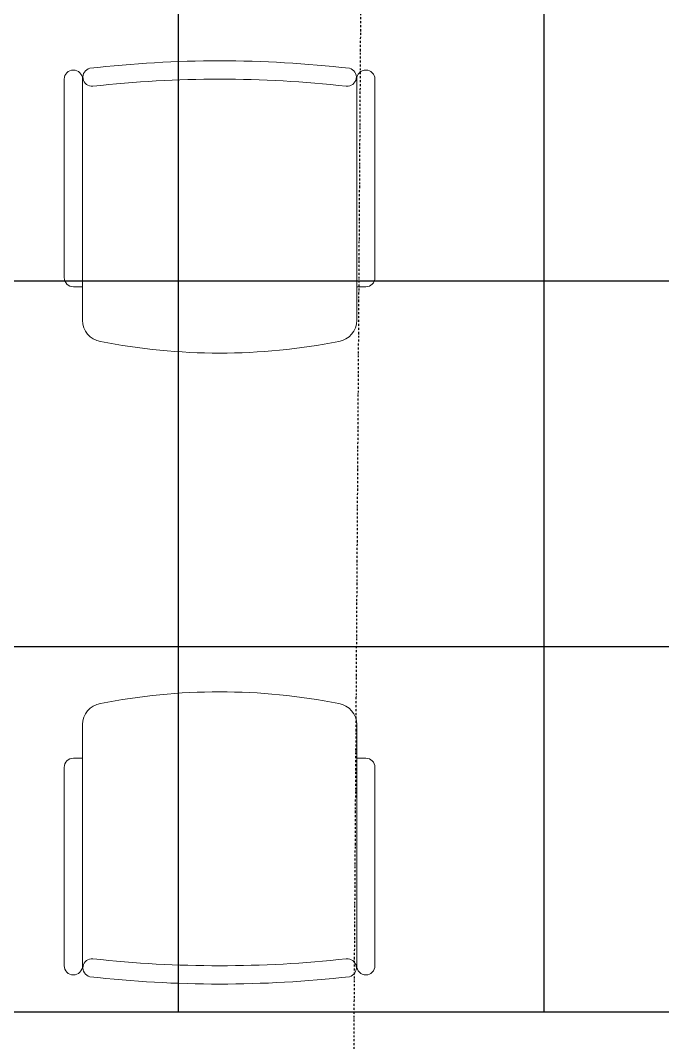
# Model space of a CAD drawing. Extents: x -12260 to 57327, y -29287 to 19916.
# Drawn here: x 11816 to 12870, y -10710 to -9033 of the extents above; entities that cross this region are included whole.
import ezdxf

# ---------------------------------------------------------------- set-up
doc = ezdxf.new("R2010")
doc.units = 0
doc.header["$LTSCALE"] = 0.25
doc.linetypes.add('DASHDOT', pattern=[25.4, 12.7, -6.35, 0, -6.35])
doc.layers.add('01-First Floor$0$FALSE CEILING', color=251, linetype='Continuous')
doc.layers.add('01-First Floor$0$TME-NON MEDICAL FURNITURE', color=242, linetype='Continuous')
for name, color, linetype, lineweight in [('01-First Floor$0$LOADING', 253, 'Continuous', 5), ('01-First Floor$0$Walls', 251, 'Continuous', 5), ('E-LITE-CLNG-CNDT', 6, 'DASHDOT', 35), ('F-ALRM-CLNG-CNDT', 51, 'DASHDOT', 25)]:
    doc.layers.add(name, color=color, linetype=linetype, lineweight=lineweight)

# ---------------------------------------------------------------- blocks, each defined once
blk = doc.blocks.new('01-First Floor$0$GF21016-P')
at = {"layer": '01-First Floor$0$LOADING', "extrusion": (-1.24384e-09, -1.20261e-09, -1)}
for p, q in [((0.0128, 0.0179), (0.0128, 0.4136)), ((0.4628, 0.0179), (0.4628, 0.4136)), ((-0.0022, 0.3585), (0.0128, 0.3585)), ((0.4778, 0.3585), (0.4628, 0.3585)), ((-0.0172, 0.0179), (-0.0172, 0.3435)), ((0.4928, 0.0179), (0.4928, 0.3435)), ((0.4778, 0.0029), (0.4778, 0.0029))]:
    blk.add_line(p, q, dxfattribs=at)
for centre, radius, start, end in [((-0.2378, -0.5362), 1.0036, 78.7568, 101.2432), ((-0.0478, 0.4136), 0.035, 0, 80.6557), ((-0.4278, 0.4136), 0.035, 99.3443, 180), ((0.0022, 0.3435), 0.015, 0, 90), ((-0.4778, 0.3435), 0.015, 90, 180), ((0.0022, 0.0179), 0.015, 270, 0), ((0.0022, 0.0179), 0.015, 180, 270), ((-0.0284, 0.0145), 0.015, 284.3864, 95.5209), ((-0.2378, 1.8928), 1.8749, 263.6341, 276.3659), ((-0.4471, 0.0145), 0.015, 84.4791, 255.6136), ((-0.4778, 0.0179), 0.015, 270, 0), ((-0.4778, 0.0179), 0.015, 180, 270), ((-0.2378, 1.8734), 1.8855, 263.5119, 276.4881)]:
    blk.add_arc(centre, radius, start, end, dxfattribs=at)
blk = doc.blocks.new('01-First Floor')
at = {"layer": '01-First Floor$0$FALSE CEILING', "linetype": 'Continuous'}
for p, q in [((12076, -10660), (12076, -7260)), ((12676, -10660), (12676, -7260)), ((10276, -9460), (14276, -9460)), ((10276, -10060), (14276, -10060))]:
    blk.add_line(p, q, dxfattribs=at)
at = {"layer": '01-First Floor$0$FALSE CEILING'}
blk.add_lwpolyline([(10276, -7260), (14276, -7260), (14276, -10660), (10276, -10660)], close=True, dxfattribs=at)
at = {"layer": '01-First Floor$0$Walls'}
blk.add_line((10276, -10660), (14276, -10660), dxfattribs=at)
at = {"layer": '01-First Floor$0$TME-NON MEDICAL FURNITURE', "color": 1, "extrusion": (-4.75185e-05, 1.86519e-05, 1), "xscale": 1000.000000000004, "yscale": 1000.000000000004, "zscale": -1000.000000000001, "rotation": 179.9999749532385}
blk.add_blockref('01-First Floor$0$GF21016-P', (12381.1, -9111.3, -0.9), dxfattribs=at)
at = {"layer": '01-First Floor$0$TME-NON MEDICAL FURNITURE', "color": 1, "extrusion": (-4.75185e-05, -1.86519e-05, 1), "xscale": -1000.000000000004, "yscale": 1000.000000000004, "zscale": -1000.000000000004, "rotation": 2.504676146486418e-05}
blk.add_blockref('01-First Floor$0$GF21016-P', (12381.1, -10601.9, -0.5), dxfattribs=at)

msp = doc.modelspace()

# ---------------------------------------------------------------- linework, layer by layer
at = {"layer": 'F-ALRM-CLNG-CNDT'}
msp.add_lwpolyline([(13964.6, -11930.7), (12456.6, -11930.7, -0.41614), (12356.6, -11830.1), (12376.7, -8772.8)], format="xyb", dxfattribs=at)

# ---------------------------------------------------------------- block references
at = {"layer": 'E-LITE-CLNG-CNDT'}
msp.add_blockref('01-First Floor', (0, 0), dxfattribs=at)

doc.saveas('drawing.dxf')
